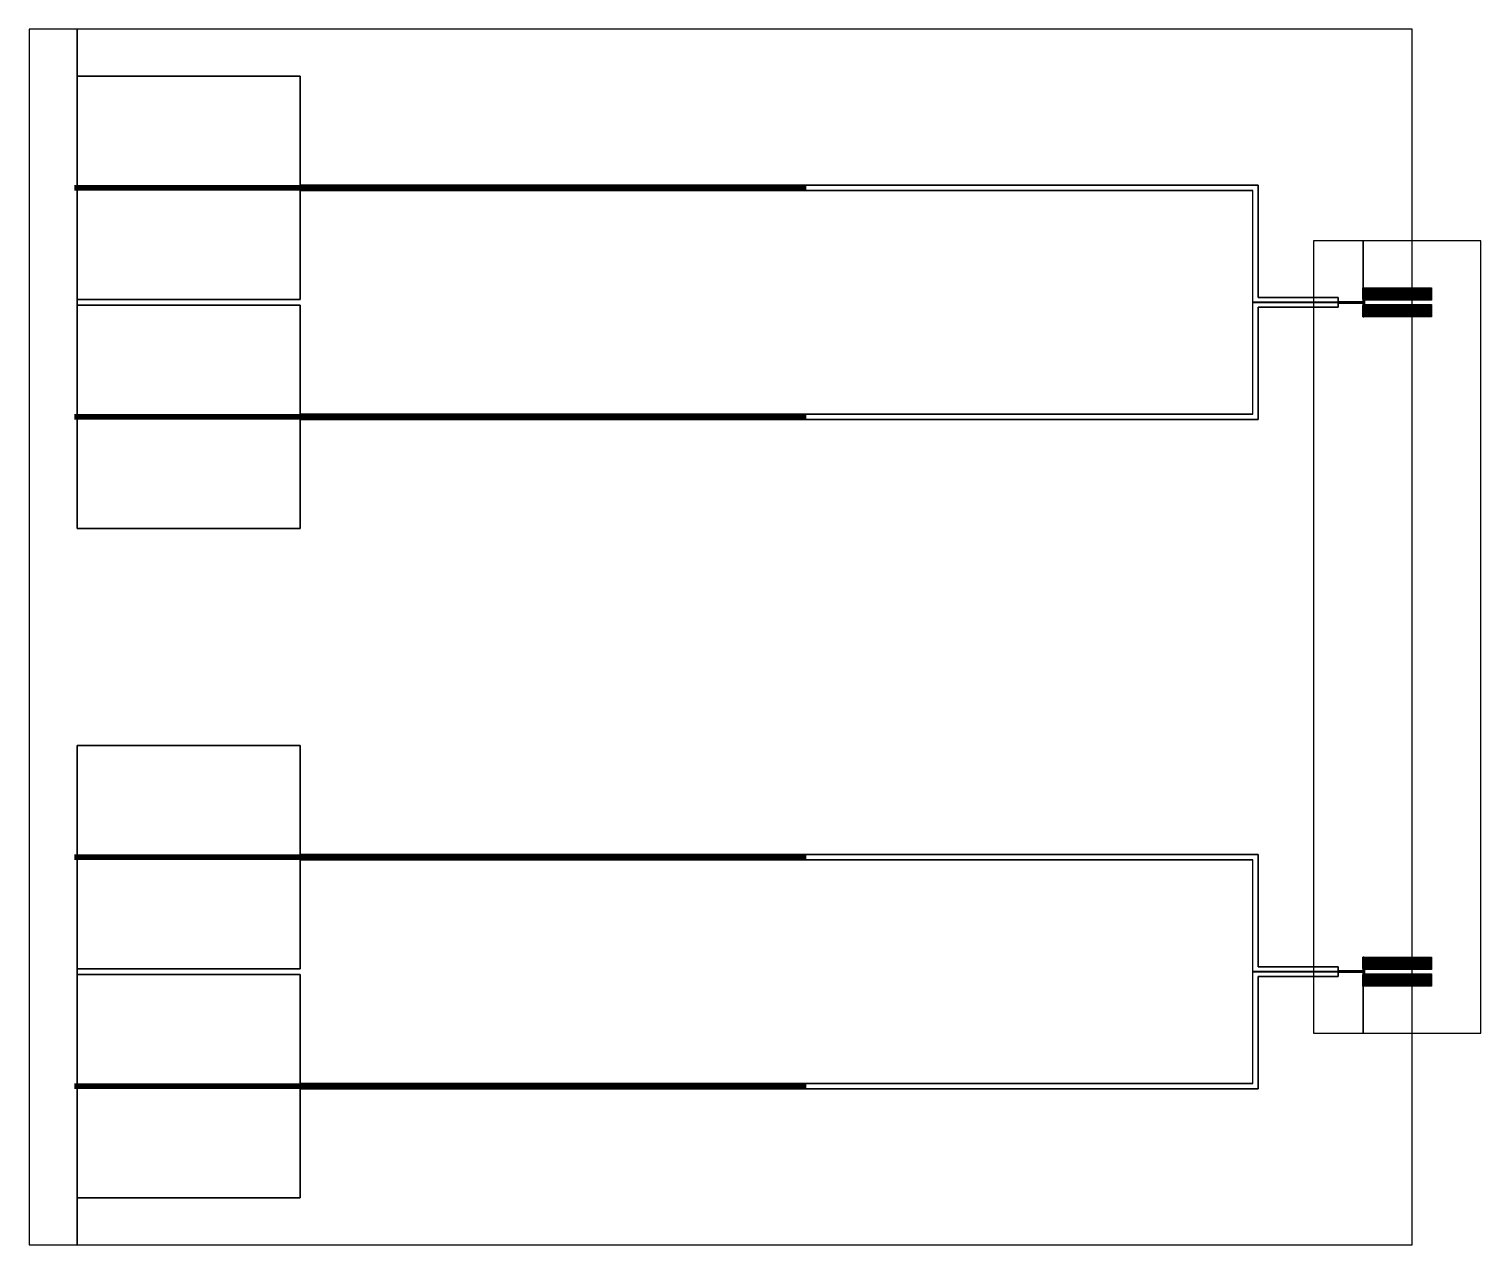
# Model space of a CAD drawing. Extents: x -11215 to 11250, y -11250 to 11250.
# Drawn here: x -11215 to -4707, y -9225 to -3775 of the extents above; entities that cross this region are included whole.
import ezdxf

# ---------------------------------------------------------------- set-up
doc = ezdxf.new("R2010")
doc.units = 0
doc.layers.get('0').update_dxf_attribs({"linetype": 'CONTINUOUS'})
doc.layers.add('CIF_ALUMINUM', color=7, linetype='CONTINUOUS')
doc.layers.add('CIF_NbWiring', color=7, linetype='CONTINUOUS')

# ---------------------------------------------------------------- blocks, each defined once
blk = doc.blocks.new('MS-Test_feeds_r')
at = {"layer": 'CIF_NbWiring'}
blk.add_lwpolyline([(-3100, -2725), (-2884.5, -2725), (-2884.5, -486.75), (-1884.5, -486.75), (-1884.5, -974.25), (2409.75, -974.25), (2409.75, -1479), (2768.5, -1479), (2768.5, -1497), (2880.5, -1497), (2880.5, -1486.5), (2879, -1486.5), (2879, -1435.5), (2884, -1435.5), (2884, -1486.5), (2882.5, -1486.5), (2882.5, -1499), (2384.75, -1499), (2384.75, -999.25), (-1884.5, -999.25), (-1884.5, -1486.75), (-2884.5, -1486.75), (-2884.5, -1513.25), (-1884.5, -1513.25), (-1884.5, -2000.75), (2384.75, -2000.75), (2384.75, -1501), (2882.5, -1501), (2882.5, -1513.5), (2884, -1513.5), (2884, -1564.5), (2879, -1564.5), (2879, -1513.5), (2880.5, -1513.5), (2880.5, -1503), (2768.5, -1503), (2768.5, -1521), (2409.75, -1521), (2409.75, -2025.75), (-1884.5, -2025.75), (-1884.5, -2513.25), (-2884.5, -2513.25), (-2884.5, -2725), (3100, -2725), (3100, 2725), (-2884.5, 2725), (-2884.5, 2513.25), (-1884.5, 2513.25), (-1884.5, 2025.75), (2409.75, 2025.75), (2409.75, 1521), (2768.5, 1521), (2768.5, 1503), (2880.5, 1503), (2880.5, 1513.5), (2879, 1513.5), (2879, 1564.5), (2884, 1564.5), (2884, 1513.5), (2882.5, 1513.5), (2882.5, 1501), (2384.75, 1501), (2384.75, 2000.75), (-1884.5, 2000.75), (-1884.5, 1513.25), (-2884.5, 1513.25), (-2884.5, 1486.75), (-1884.5, 1486.75), (-1884.5, 999.25), (2384.75, 999.25), (2384.75, 1499), (2882.5, 1499), (2882.5, 1486.5), (2884, 1486.5), (2884, 1435.5), (2879, 1435.5), (2879, 1486.5), (2880.5, 1486.5), (2880.5, 1497), (2768.5, 1497), (2768.5, 1479), (2409.75, 1479), (2409.75, 974.25), (-1884.5, 974.25), (-1884.5, 486.75), (-2884.5, 486.75), (-2884.5, 2725), (-3100, 2725)], close=True, dxfattribs=at)
blk = doc.blocks.new('Al-Testfeeds_r')
at = {"layer": 'CIF_ALUMINUM'}
blk.add_lwpolyline([(-375, -1775), (-153.5, -1775), (-153.5, -1514.5), (-150.5, -1514.5), (-150.5, -1564), (152.5, -1564), (152.5, -1563), (-147.5, -1563), (-147.5, -1560), (152.5, -1560), (152.5, -1559), (-147.5, -1559), (-147.5, -1556), (152.5, -1556), (152.5, -1555), (-147.5, -1555), (-147.5, -1552), (152.5, -1552), (152.5, -1551), (-147.5, -1551), (-147.5, -1548), (152.5, -1548), (152.5, -1547), (-147.5, -1547), (-147.5, -1544), (152.5, -1544), (152.5, -1543), (-147.5, -1543), (-147.5, -1540), (152.5, -1540), (152.5, -1539), (-147.5, -1539), (-147.5, -1536), (152.5, -1536), (152.5, -1535), (-147.5, -1535), (-147.5, -1532), (152.5, -1532), (152.5, -1531), (-147.5, -1531), (-147.5, -1528), (152.5, -1528), (152.5, -1527), (-147.5, -1527), (-147.5, -1524), (152.5, -1524), (152.5, -1523), (-147.5, -1523), (-147.5, -1520), (152.5, -1520), (152.5, -1519), (-147.5, -1519), (-147.5, -1516), (152.5, -1516), (152.5, -1515), (-147.5, -1515), (-147.5, -1512), (152.5, -1512), (152.5, -1511), (-147.5, -1511), (-147.5, -1489), (152.5, -1489), (152.5, -1488), (-147.5, -1488), (-147.5, -1485), (152.5, -1485), (152.5, -1484), (-147.5, -1484), (-147.5, -1481), (152.5, -1481), (152.5, -1480), (-147.5, -1480), (-147.5, -1477), (152.5, -1477), (152.5, -1476), (-147.5, -1476), (-147.5, -1473), (152.5, -1473), (152.5, -1472), (-147.5, -1472), (-147.5, -1469), (152.5, -1469), (152.5, -1468), (-147.5, -1468), (-147.5, -1465), (152.5, -1465), (152.5, -1464), (-147.5, -1464), (-147.5, -1461), (152.5, -1461), (152.5, -1460), (-147.5, -1460), (-147.5, -1457), (152.5, -1457), (152.5, -1456), (-147.5, -1456), (-147.5, -1453), (152.5, -1453), (152.5, -1452), (-147.5, -1452), (-147.5, -1449), (152.5, -1449), (152.5, -1448), (-147.5, -1448), (-147.5, -1445), (152.5, -1445), (152.5, -1444), (-147.5, -1444), (-147.5, -1441), (152.5, -1441), (152.5, -1440), (-147.5, -1440), (-147.5, -1437), (152.5, -1437), (152.5, -1436), (-150.5, -1436), (-150.5, -1485.5), (-153.5, -1485.5), (-153.5, -1435), (153.5, -1435), (153.5, -1438), (-146.5, -1438), (-146.5, -1439), (153.5, -1439), (153.5, -1442), (-146.5, -1442), (-146.5, -1443), (153.5, -1443), (153.5, -1446), (-146.5, -1446), (-146.5, -1447), (153.5, -1447), (153.5, -1450), (-146.5, -1450), (-146.5, -1451), (153.5, -1451), (153.5, -1454), (-146.5, -1454), (-146.5, -1455), (153.5, -1455), (153.5, -1458), (-146.5, -1458), (-146.5, -1459), (153.5, -1459), (153.5, -1462), (-146.5, -1462), (-146.5, -1463), (153.5, -1463), (153.5, -1466), (-146.5, -1466), (-146.5, -1467), (153.5, -1467), (153.5, -1470), (-146.5, -1470), (-146.5, -1471), (153.5, -1471), (153.5, -1474), (-146.5, -1474), (-146.5, -1475), (153.5, -1475), (153.5, -1478), (-146.5, -1478), (-146.5, -1479), (153.5, -1479), (153.5, -1482), (-146.5, -1482), (-146.5, -1483), (153.5, -1483), (153.5, -1486), (-146.5, -1486), (-146.5, -1487), (153.5, -1487), (153.5, -1490), (-146.5, -1490), (-146.5, -1510), (153.5, -1510), (153.5, -1513), (-146.5, -1513), (-146.5, -1514), (153.5, -1514), (153.5, -1517), (-146.5, -1517), (-146.5, -1518), (153.5, -1518), (153.5, -1521), (-146.5, -1521), (-146.5, -1522), (153.5, -1522), (153.5, -1525), (-146.5, -1525), (-146.5, -1526), (153.5, -1526), (153.5, -1529), (-146.5, -1529), (-146.5, -1530), (153.5, -1530), (153.5, -1533), (-146.5, -1533), (-146.5, -1534), (153.5, -1534), (153.5, -1537), (-146.5, -1537), (-146.5, -1538), (153.5, -1538), (153.5, -1541), (-146.5, -1541), (-146.5, -1542), (153.5, -1542), (153.5, -1545), (-146.5, -1545), (-146.5, -1546), (153.5, -1546), (153.5, -1549), (-146.5, -1549), (-146.5, -1550), (153.5, -1550), (153.5, -1553), (-146.5, -1553), (-146.5, -1554), (153.5, -1554), (153.5, -1557), (-146.5, -1557), (-146.5, -1558), (153.5, -1558), (153.5, -1561), (-146.5, -1561), (-146.5, -1562), (153.5, -1562), (153.5, -1565), (-153.5, -1565), (-153.5, -1775), (375, -1775), (375, 1775), (-153.5, 1775), (-153.5, 1565), (153.5, 1565), (153.5, 1562), (-146.5, 1562), (-146.5, 1561), (153.5, 1561), (153.5, 1558), (-146.5, 1558), (-146.5, 1557), (153.5, 1557), (153.5, 1554), (-146.5, 1554), (-146.5, 1553), (153.5, 1553), (153.5, 1550), (-146.5, 1550), (-146.5, 1549), (153.5, 1549), (153.5, 1546), (-146.5, 1546), (-146.5, 1545), (153.5, 1545), (153.5, 1542), (-146.5, 1542), (-146.5, 1541), (153.5, 1541), (153.5, 1538), (-146.5, 1538), (-146.5, 1537), (153.5, 1537), (153.5, 1534), (-146.5, 1534), (-146.5, 1533), (153.5, 1533), (153.5, 1530), (-146.5, 1530), (-146.5, 1529), (153.5, 1529), (153.5, 1526), (-146.5, 1526), (-146.5, 1525), (153.5, 1525), (153.5, 1522), (-146.5, 1522), (-146.5, 1521), (153.5, 1521), (153.5, 1518), (-146.5, 1518), (-146.5, 1517), (153.5, 1517), (153.5, 1514), (-146.5, 1514), (-146.5, 1513), (153.5, 1513), (153.5, 1510), (-146.5, 1510), (-146.5, 1490), (153.5, 1490), (153.5, 1487), (-146.5, 1487), (-146.5, 1486), (153.5, 1486), (153.5, 1483), (-146.5, 1483), (-146.5, 1482), (153.5, 1482), (153.5, 1479), (-146.5, 1479), (-146.5, 1478), (153.5, 1478), (153.5, 1475), (-146.5, 1475), (-146.5, 1474), (153.5, 1474), (153.5, 1471), (-146.5, 1471), (-146.5, 1470), (153.5, 1470), (153.5, 1467), (-146.5, 1467), (-146.5, 1466), (153.5, 1466), (153.5, 1463), (-146.5, 1463), (-146.5, 1462), (153.5, 1462), (153.5, 1459), (-146.5, 1459), (-146.5, 1458), (153.5, 1458), (153.5, 1455), (-146.5, 1455), (-146.5, 1454), (153.5, 1454), (153.5, 1451), (-146.5, 1451), (-146.5, 1450), (153.5, 1450), (153.5, 1447), (-146.5, 1447), (-146.5, 1446), (153.5, 1446), (153.5, 1443), (-146.5, 1443), (-146.5, 1442), (153.5, 1442), (153.5, 1439), (-146.5, 1439), (-146.5, 1438), (153.5, 1438), (153.5, 1435), (-153.5, 1435), (-153.5, 1485.5), (-150.5, 1485.5), (-150.5, 1436), (152.5, 1436), (152.5, 1437), (-147.5, 1437), (-147.5, 1440), (152.5, 1440), (152.5, 1441), (-147.5, 1441), (-147.5, 1444), (152.5, 1444), (152.5, 1445), (-147.5, 1445), (-147.5, 1448), (152.5, 1448), (152.5, 1449), (-147.5, 1449), (-147.5, 1452), (152.5, 1452), (152.5, 1453), (-147.5, 1453), (-147.5, 1456), (152.5, 1456), (152.5, 1457), (-147.5, 1457), (-147.5, 1460), (152.5, 1460), (152.5, 1461), (-147.5, 1461), (-147.5, 1464), (152.5, 1464), (152.5, 1465), (-147.5, 1465), (-147.5, 1468), (152.5, 1468), (152.5, 1469), (-147.5, 1469), (-147.5, 1472), (152.5, 1472), (152.5, 1473), (-147.5, 1473), (-147.5, 1476), (152.5, 1476), (152.5, 1477), (-147.5, 1477), (-147.5, 1480), (152.5, 1480), (152.5, 1481), (-147.5, 1481), (-147.5, 1484), (152.5, 1484), (152.5, 1485), (-147.5, 1485), (-147.5, 1488), (152.5, 1488), (152.5, 1489), (-147.5, 1489), (-147.5, 1511), (152.5, 1511), (152.5, 1512), (-147.5, 1512), (-147.5, 1515), (152.5, 1515), (152.5, 1516), (-147.5, 1516), (-147.5, 1519), (152.5, 1519), (152.5, 1520), (-147.5, 1520), (-147.5, 1523), (152.5, 1523), (152.5, 1524), (-147.5, 1524), (-147.5, 1527), (152.5, 1527), (152.5, 1528), (-147.5, 1528), (-147.5, 1531), (152.5, 1531), (152.5, 1532), (-147.5, 1532), (-147.5, 1535), (152.5, 1535), (152.5, 1536), (-147.5, 1536), (-147.5, 1539), (152.5, 1539), (152.5, 1540), (-147.5, 1540), (-147.5, 1543), (152.5, 1543), (152.5, 1544), (-147.5, 1544), (-147.5, 1547), (152.5, 1547), (152.5, 1548), (-147.5, 1548), (-147.5, 1551), (152.5, 1551), (152.5, 1552), (-147.5, 1552), (-147.5, 1555), (152.5, 1555), (152.5, 1556), (-147.5, 1556), (-147.5, 1559), (152.5, 1559), (152.5, 1560), (-147.5, 1560), (-147.5, 1563), (152.5, 1563), (152.5, 1564), (-150.5, 1564), (-150.5, 1514.5), (-153.5, 1514.5), (-153.5, 1775), (-375, 1775)], close=True, dxfattribs=at)
blk = doc.blocks.new('Al-Testfeeds')
at = {"layer": 'CIF_ALUMINUM', "const_width": 1}
for points in [[(-146.5, 1564.5), (-153.5, 1564.5)], [(-147.5, 1510.5), (153, 1510.5), (153, 1512.5), (-147, 1512.5), (-147, 1514.5), (153, 1514.5), (153, 1516.5), (-147, 1516.5), (-147, 1518.5), (153, 1518.5), (153, 1520.5), (-147, 1520.5), (-147, 1522.5), (153, 1522.5), (153, 1524.5), (-147, 1524.5), (-147, 1526.5), (153, 1526.5), (153, 1528.5), (-147, 1528.5), (-147, 1530.5), (153, 1530.5), (153, 1532.5), (-147, 1532.5), (-147, 1534.5), (153, 1534.5), (153, 1536.5), (-147, 1536.5), (-147, 1538.5), (153, 1538.5), (153, 1540.5), (-147, 1540.5), (-147, 1542.5), (153, 1542.5), (153, 1544.5), (-147, 1544.5), (-147, 1546.5), (153, 1546.5), (153, 1548.5), (-147, 1548.5), (-147, 1550.5), (153, 1550.5), (153, 1552.5), (-147, 1552.5), (-147, 1554.5), (153, 1554.5), (153, 1556.5), (-147, 1556.5), (-147, 1558.5), (153, 1558.5), (153, 1560.5), (-147, 1560.5), (-147, 1562.5), (153, 1562.5), (153, 1564.5), (-147.5, 1564.5)], [(-147, 1511), (-147, 1489)], [(-146.5, 1435.5), (-153.5, 1435.5)], [(-147.5, 1489.5), (153, 1489.5), (153, 1487.5), (-147, 1487.5), (-147, 1485.5), (153, 1485.5), (153, 1483.5), (-147, 1483.5), (-147, 1481.5), (153, 1481.5), (153, 1479.5), (-147, 1479.5), (-147, 1477.5), (153, 1477.5), (153, 1475.5), (-147, 1475.5), (-147, 1473.5), (153, 1473.5), (153, 1471.5), (-147, 1471.5), (-147, 1469.5), (153, 1469.5), (153, 1467.5), (-147, 1467.5), (-147, 1465.5), (153, 1465.5), (153, 1463.5), (-147, 1463.5), (-147, 1461.5), (153, 1461.5), (153, 1459.5), (-147, 1459.5), (-147, 1457.5), (153, 1457.5), (153, 1455.5), (-147, 1455.5), (-147, 1453.5), (153, 1453.5), (153, 1451.5), (-147, 1451.5), (-147, 1449.5), (153, 1449.5), (153, 1447.5), (-147, 1447.5), (-147, 1445.5), (153, 1445.5), (153, 1443.5), (-147, 1443.5), (-147, 1441.5), (153, 1441.5), (153, 1439.5), (-147, 1439.5), (-147, 1437.5), (153, 1437.5), (153, 1435.5), (-147.5, 1435.5)], [(-146.5, -1435.5), (-153.5, -1435.5)], [(-147.5, -1489.5), (153, -1489.5), (153, -1487.5), (-147, -1487.5), (-147, -1485.5), (153, -1485.5), (153, -1483.5), (-147, -1483.5), (-147, -1481.5), (153, -1481.5), (153, -1479.5), (-147, -1479.5), (-147, -1477.5), (153, -1477.5), (153, -1475.5), (-147, -1475.5), (-147, -1473.5), (153, -1473.5), (153, -1471.5), (-147, -1471.5), (-147, -1469.5), (153, -1469.5), (153, -1467.5), (-147, -1467.5), (-147, -1465.5), (153, -1465.5), (153, -1463.5), (-147, -1463.5), (-147, -1461.5), (153, -1461.5), (153, -1459.5), (-147, -1459.5), (-147, -1457.5), (153, -1457.5), (153, -1455.5), (-147, -1455.5), (-147, -1453.5), (153, -1453.5), (153, -1451.5), (-147, -1451.5), (-147, -1449.5), (153, -1449.5), (153, -1447.5), (-147, -1447.5), (-147, -1445.5), (153, -1445.5), (153, -1443.5), (-147, -1443.5), (-147, -1441.5), (153, -1441.5), (153, -1439.5), (-147, -1439.5), (-147, -1437.5), (153, -1437.5), (153, -1435.5), (-147.5, -1435.5)], [(-147, -1489), (-147, -1511)], [(-147.5, -1510.5), (153, -1510.5), (153, -1512.5), (-147, -1512.5), (-147, -1514.5), (153, -1514.5), (153, -1516.5), (-147, -1516.5), (-147, -1518.5), (153, -1518.5), (153, -1520.5), (-147, -1520.5), (-147, -1522.5), (153, -1522.5), (153, -1524.5), (-147, -1524.5), (-147, -1526.5), (153, -1526.5), (153, -1528.5), (-147, -1528.5), (-147, -1530.5), (153, -1530.5), (153, -1532.5), (-147, -1532.5), (-147, -1534.5), (153, -1534.5), (153, -1536.5), (-147, -1536.5), (-147, -1538.5), (153, -1538.5), (153, -1540.5), (-147, -1540.5), (-147, -1542.5), (153, -1542.5), (153, -1544.5), (-147, -1544.5), (-147, -1546.5), (153, -1546.5), (153, -1548.5), (-147, -1548.5), (-147, -1550.5), (153, -1550.5), (153, -1552.5), (-147, -1552.5), (-147, -1554.5), (153, -1554.5), (153, -1556.5), (-147, -1556.5), (-147, -1558.5), (153, -1558.5), (153, -1560.5), (-147, -1560.5), (-147, -1562.5), (153, -1562.5), (153, -1564.5), (-147.5, -1564.5)], [(-146.5, -1564.5), (-153.5, -1564.5)]]:
    blk.add_lwpolyline(points, dxfattribs=at)
at = {"layer": 'CIF_ALUMINUM'}
for points in [[(-153.5, 1514.5), (-150.5, 1514.5), (-150.5, 1564.5), (-153.5, 1564.5)], [(-153.5, 1435.5), (-150.5, 1435.5), (-150.5, 1485.5), (-153.5, 1485.5)], [(-153.5, -1485.5), (-150.5, -1485.5), (-150.5, -1435.5), (-153.5, -1435.5)], [(-153.5, -1564.5), (-150.5, -1564.5), (-150.5, -1514.5), (-153.5, -1514.5)]]:
    blk.add_lwpolyline(points, close=True, dxfattribs=at)
blk = doc.blocks.new('MS-Test_feeds')
at = {"layer": 'CIF_NbWiring'}
for points in [[(-2884.5, 1513.25), (-1884.5, 1513.25), (-1884.5, 2000.75), (2384.75, 2000.75), (2384.75, 1501), (2882.5, 1501), (2882.5, 1513.5), (2884, 1513.5), (2884, 1564.5), (2879, 1564.5), (2879, 1513.5), (2880.5, 1513.5), (2880.5, 1503), (2768.5, 1503), (2768.5, 1521), (2409.75, 1521), (2409.75, 2025.75), (-1884.5, 2025.75), (-1884.5, 2513.25), (-2884.5, 2513.25)], [(-2884.5, 486.75), (-1884.5, 486.75), (-1884.5, 974.25), (2409.75, 974.25), (2409.75, 1479), (2768.5, 1479), (2768.5, 1497), (2880.5, 1497), (2880.5, 1486.5), (2879, 1486.5), (2879, 1435.5), (2884, 1435.5), (2884, 1486.5), (2882.5, 1486.5), (2882.5, 1499), (2384.75, 1499), (2384.75, 999.25), (-1884.5, 999.25), (-1884.5, 1486.75), (-2884.5, 1486.75)], [(-2884.5, -1486.75), (-1884.5, -1486.75), (-1884.5, -999.25), (2384.75, -999.25), (2384.75, -1499), (2882.5, -1499), (2882.5, -1486.5), (2884, -1486.5), (2884, -1435.5), (2879, -1435.5), (2879, -1486.5), (2880.5, -1486.5), (2880.5, -1497), (2768.5, -1497), (2768.5, -1479), (2409.75, -1479), (2409.75, -974.25), (-1884.5, -974.25), (-1884.5, -486.75), (-2884.5, -486.75)], [(-2884.5, -2513.25), (-1884.5, -2513.25), (-1884.5, -2025.75), (2409.75, -2025.75), (2409.75, -1521), (2768.5, -1521), (2768.5, -1503), (2880.5, -1503), (2880.5, -1513.5), (2879, -1513.5), (2879, -1564.5), (2884, -1564.5), (2884, -1513.5), (2882.5, -1513.5), (2882.5, -1501), (2384.75, -1501), (2384.75, -2000.75), (-1884.5, -2000.75), (-1884.5, -1513.25), (-2884.5, -1513.25)]]:
    blk.add_lwpolyline(points, close=True, dxfattribs=at)

msp = doc.modelspace()

# ---------------------------------------------------------------- linework, layer by layer
at = {"layer": 'CIF_ALUMINUM', "const_width": 1}
for points in [[(-5228.5, -4935.5), (-5235.5, -4935.5)], [(-5229.5, -4989.5), (-4929, -4989.5), (-4929, -4987.5), (-5229, -4987.5), (-5229, -4985.5), (-4929, -4985.5), (-4929, -4983.5), (-5229, -4983.5), (-5229, -4981.5), (-4929, -4981.5), (-4929, -4979.5), (-5229, -4979.5), (-5229, -4977.5), (-4929, -4977.5), (-4929, -4975.5), (-5229, -4975.5), (-5229, -4973.5), (-4929, -4973.5), (-4929, -4971.5), (-5229, -4971.5), (-5229, -4969.5), (-4929, -4969.5), (-4929, -4967.5), (-5229, -4967.5), (-5229, -4965.5), (-4929, -4965.5), (-4929, -4963.5), (-5229, -4963.5), (-5229, -4961.5), (-4929, -4961.5), (-4929, -4959.5), (-5229, -4959.5), (-5229, -4957.5), (-4929, -4957.5), (-4929, -4955.5), (-5229, -4955.5), (-5229, -4953.5), (-4929, -4953.5), (-4929, -4951.5), (-5229, -4951.5), (-5229, -4949.5), (-4929, -4949.5), (-4929, -4947.5), (-5229, -4947.5), (-5229, -4945.5), (-4929, -4945.5), (-4929, -4943.5), (-5229, -4943.5), (-5229, -4941.5), (-4929, -4941.5), (-4929, -4939.5), (-5229, -4939.5), (-5229, -4937.5), (-4929, -4937.5), (-4929, -4935.5), (-5229.5, -4935.5)], [(-5229.5, -5010.5), (-4929, -5010.5), (-4929, -5012.5), (-5229, -5012.5), (-5229, -5014.5), (-4929, -5014.5), (-4929, -5016.5), (-5229, -5016.5), (-5229, -5018.5), (-4929, -5018.5), (-4929, -5020.5), (-5229, -5020.5), (-5229, -5022.5), (-4929, -5022.5), (-4929, -5024.5), (-5229, -5024.5), (-5229, -5026.5), (-4929, -5026.5), (-4929, -5028.5), (-5229, -5028.5), (-5229, -5030.5), (-4929, -5030.5), (-4929, -5032.5), (-5229, -5032.5), (-5229, -5034.5), (-4929, -5034.5), (-4929, -5036.5), (-5229, -5036.5), (-5229, -5038.5), (-4929, -5038.5), (-4929, -5040.5), (-5229, -5040.5), (-5229, -5042.5), (-4929, -5042.5), (-4929, -5044.5), (-5229, -5044.5), (-5229, -5046.5), (-4929, -5046.5), (-4929, -5048.5), (-5229, -5048.5), (-5229, -5050.5), (-4929, -5050.5), (-4929, -5052.5), (-5229, -5052.5), (-5229, -5054.5), (-4929, -5054.5), (-4929, -5056.5), (-5229, -5056.5), (-5229, -5058.5), (-4929, -5058.5), (-4929, -5060.5), (-5229, -5060.5), (-5229, -5062.5), (-4929, -5062.5), (-4929, -5064.5), (-5229.5, -5064.5)], [(-5229, -4989), (-5229, -5011)], [(-5228.5, -5064.5), (-5235.5, -5064.5)], [(-5228.5, -7935.5), (-5235.5, -7935.5)], [(-5229.5, -7989.5), (-4929, -7989.5), (-4929, -7987.5), (-5229, -7987.5), (-5229, -7985.5), (-4929, -7985.5), (-4929, -7983.5), (-5229, -7983.5), (-5229, -7981.5), (-4929, -7981.5), (-4929, -7979.5), (-5229, -7979.5), (-5229, -7977.5), (-4929, -7977.5), (-4929, -7975.5), (-5229, -7975.5), (-5229, -7973.5), (-4929, -7973.5), (-4929, -7971.5), (-5229, -7971.5), (-5229, -7969.5), (-4929, -7969.5), (-4929, -7967.5), (-5229, -7967.5), (-5229, -7965.5), (-4929, -7965.5), (-4929, -7963.5), (-5229, -7963.5), (-5229, -7961.5), (-4929, -7961.5), (-4929, -7959.5), (-5229, -7959.5), (-5229, -7957.5), (-4929, -7957.5), (-4929, -7955.5), (-5229, -7955.5), (-5229, -7953.5), (-4929, -7953.5), (-4929, -7951.5), (-5229, -7951.5), (-5229, -7949.5), (-4929, -7949.5), (-4929, -7947.5), (-5229, -7947.5), (-5229, -7945.5), (-4929, -7945.5), (-4929, -7943.5), (-5229, -7943.5), (-5229, -7941.5), (-4929, -7941.5), (-4929, -7939.5), (-5229, -7939.5), (-5229, -7937.5), (-4929, -7937.5), (-4929, -7935.5), (-5229.5, -7935.5)], [(-5229, -7989), (-5229, -8011)], [(-5228.5, -8064.5), (-5235.5, -8064.5)], [(-5229.5, -8010.5), (-4929, -8010.5), (-4929, -8012.5), (-5229, -8012.5), (-5229, -8014.5), (-4929, -8014.5), (-4929, -8016.5), (-5229, -8016.5), (-5229, -8018.5), (-4929, -8018.5), (-4929, -8020.5), (-5229, -8020.5), (-5229, -8022.5), (-4929, -8022.5), (-4929, -8024.5), (-5229, -8024.5), (-5229, -8026.5), (-4929, -8026.5), (-4929, -8028.5), (-5229, -8028.5), (-5229, -8030.5), (-4929, -8030.5), (-4929, -8032.5), (-5229, -8032.5), (-5229, -8034.5), (-4929, -8034.5), (-4929, -8036.5), (-5229, -8036.5), (-5229, -8038.5), (-4929, -8038.5), (-4929, -8040.5), (-5229, -8040.5), (-5229, -8042.5), (-4929, -8042.5), (-4929, -8044.5), (-5229, -8044.5), (-5229, -8046.5), (-4929, -8046.5), (-4929, -8048.5), (-5229, -8048.5), (-5229, -8050.5), (-4929, -8050.5), (-4929, -8052.5), (-5229, -8052.5), (-5229, -8054.5), (-4929, -8054.5), (-4929, -8056.5), (-5229, -8056.5), (-5229, -8058.5), (-4929, -8058.5), (-4929, -8060.5), (-5229, -8060.5), (-5229, -8062.5), (-4929, -8062.5), (-4929, -8064.5), (-5229.5, -8064.5)]]:
    msp.add_lwpolyline(points, dxfattribs=at)
at = {"layer": 'CIF_ALUMINUM'}
for points in [[(-5235.5, -4985.5), (-5232.5, -4985.5), (-5232.5, -4935.5), (-5235.5, -4935.5)], [(-5235.5, -5064.5), (-5232.5, -5064.5), (-5232.5, -5014.5), (-5235.5, -5014.5)], [(-5235.5, -7985.5), (-5232.5, -7985.5), (-5232.5, -7935.5), (-5235.5, -7935.5)], [(-5235.5, -8064.5), (-5232.5, -8064.5), (-5232.5, -8014.5), (-5235.5, -8014.5)]]:
    msp.add_lwpolyline(points, close=True, dxfattribs=at)
at = {"layer": 'CIF_NbWiring'}
for points in [[(-11000, -4986.75), (-10000, -4986.75), (-10000, -3986.75), (-11000, -3986.75)], [(-5236.5, -4986.5), (-5231.5, -4986.5), (-5231.5, -4935.5), (-5236.5, -4935.5)], [(-11000, -6013.25), (-10000, -6013.25), (-10000, -5013.25), (-11000, -5013.25)], [(-5236.5, -5064.5), (-5231.5, -5064.5), (-5231.5, -5013.5), (-5236.5, -5013.5)], [(-11000, -7986.75), (-10000, -7986.75), (-10000, -6986.75), (-11000, -6986.75)], [(-5236.5, -7986.5), (-5231.5, -7986.5), (-5231.5, -7935.5), (-5236.5, -7935.5)], [(-11000, -9013.25), (-10000, -9013.25), (-10000, -8013.25), (-11000, -8013.25)], [(-5236.5, -8064.5), (-5231.5, -8064.5), (-5231.5, -8013.5), (-5236.5, -8013.5)]]:
    msp.add_lwpolyline(points, close=True, dxfattribs=at)
for points, const_width in [([(-11012.5, -4486.75), (-7730.5, -4486.75)], 25), ([(-5234, -4985.5), (-5234, -4998), (-5717, -4998)], 2), ([(-5234, -5014.5), (-5234, -5002), (-5717, -5002)], 2), ([(-11012.5, -5513.25), (-7730.5, -5513.25)], 25), ([(-11012.5, -7486.75), (-7730.5, -7486.75)], 25), ([(-5234, -7985.5), (-5234, -7998), (-5717, -7998)], 2), ([(-5234, -8014.5), (-5234, -8002), (-5717, -8002)], 2), ([(-11012.5, -8513.25), (-7730.5, -8513.25)], 25)]:
    msp.add_lwpolyline(points, dxfattribs=dict(at, const_width=const_width))

# ---------------------------------------------------------------- block references
for name, p in [('MS-Test_feeds_r', (-8115, -6500)), ('MS-Test_feeds', (-8115.5, -6500)), ('Al-Testfeeds_r', (-5082, -6500)), ('Al-Testfeeds', (-5082, -6500))]:
    msp.add_blockref(name, p)

doc.saveas('drawing.dxf')
